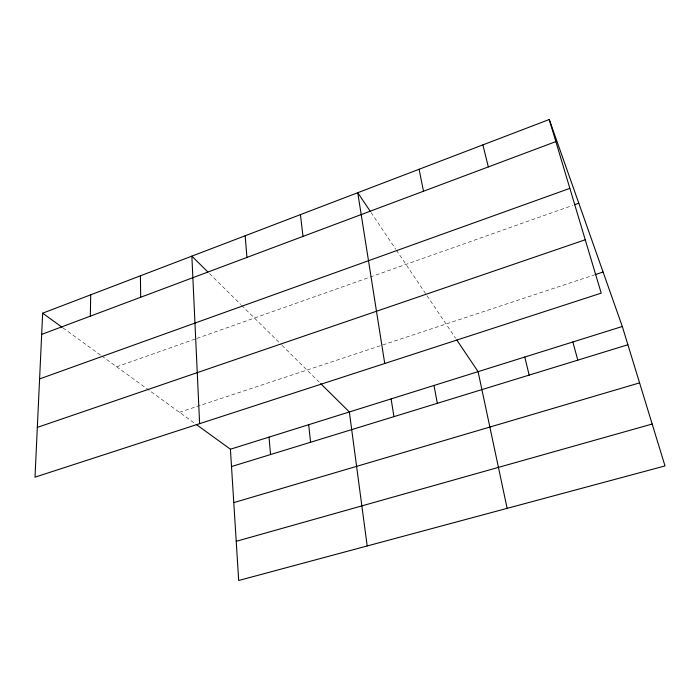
<?xml version="1.0" encoding="UTF-8"?>
<svg xmlns="http://www.w3.org/2000/svg" width="700" height="700" viewBox="0 0 700 700"><rect width="100%" height="100%" fill="white"/><g stroke="black" fill="none" stroke-linecap="round" stroke-linejoin="round"><path stroke-width="0.53" stroke-dasharray="3.5 2.62" d="M116.672 366.8L195.851 338.774M196.866 338.415L369.127 277.436M370.151 277.078L572.626 205.398M179.419 412.274L593.915 275.047M62.983 327.898L100.853 355.346M101.736 355.976L195.361 423.815M209.475 273.569L240.748 304.509M241.509 305.261L281.225 344.558M281.986 345.319L319.174 382.113M371.079 212.537L395.771 249.261M396.375 250.145L426.431 294.84M427.026 295.733L455.613 338.231"/><path stroke-width="1.05" d="M90.326 316.137L90.703 294.814M42.665 313.18L35 477.164L601.221 293.142L549.246 119.508L42.665 313.18L62.099 327.259M41.676 334.381L555.861 141.601M39.594 378.919L569.861 188.361M574.683 204.671L578.804 203.219M37.328 427.394L585.244 239.776M594.93 274.706L603.085 272.011M230.414 449.216L622.317 326.489L665 465.929L238.691 580.492L230.414 449.216L196.245 424.463M231.507 466.55L627.909 344.75M233.782 502.609L639.581 382.874M236.224 541.319L652.173 424.034M207.944 272.055L191.861 256.139L199.623 423.658M320.696 383.618L349.352 411.967L367.194 545.965M370.466 211.636L357.744 192.719L384.746 363.501M456.811 340.016L478.091 371.656L507.141 508.349M549.246 119.508L622.317 326.489M572.845 341.985L577.806 360.141M482.869 144.883L488.346 166.915M524.781 357.035L529.156 375.086M419.081 169.269L423.509 191.222M434.009 385.455L437.316 403.314M391.116 398.895L393.925 416.64M300.431 214.629L303.004 236.399M308.674 424.707L310.581 442.251M269.036 437.124L270.533 454.562M245.166 235.76L246.934 257.425M140.403 275.809L140.691 297.255"/></g></svg>
